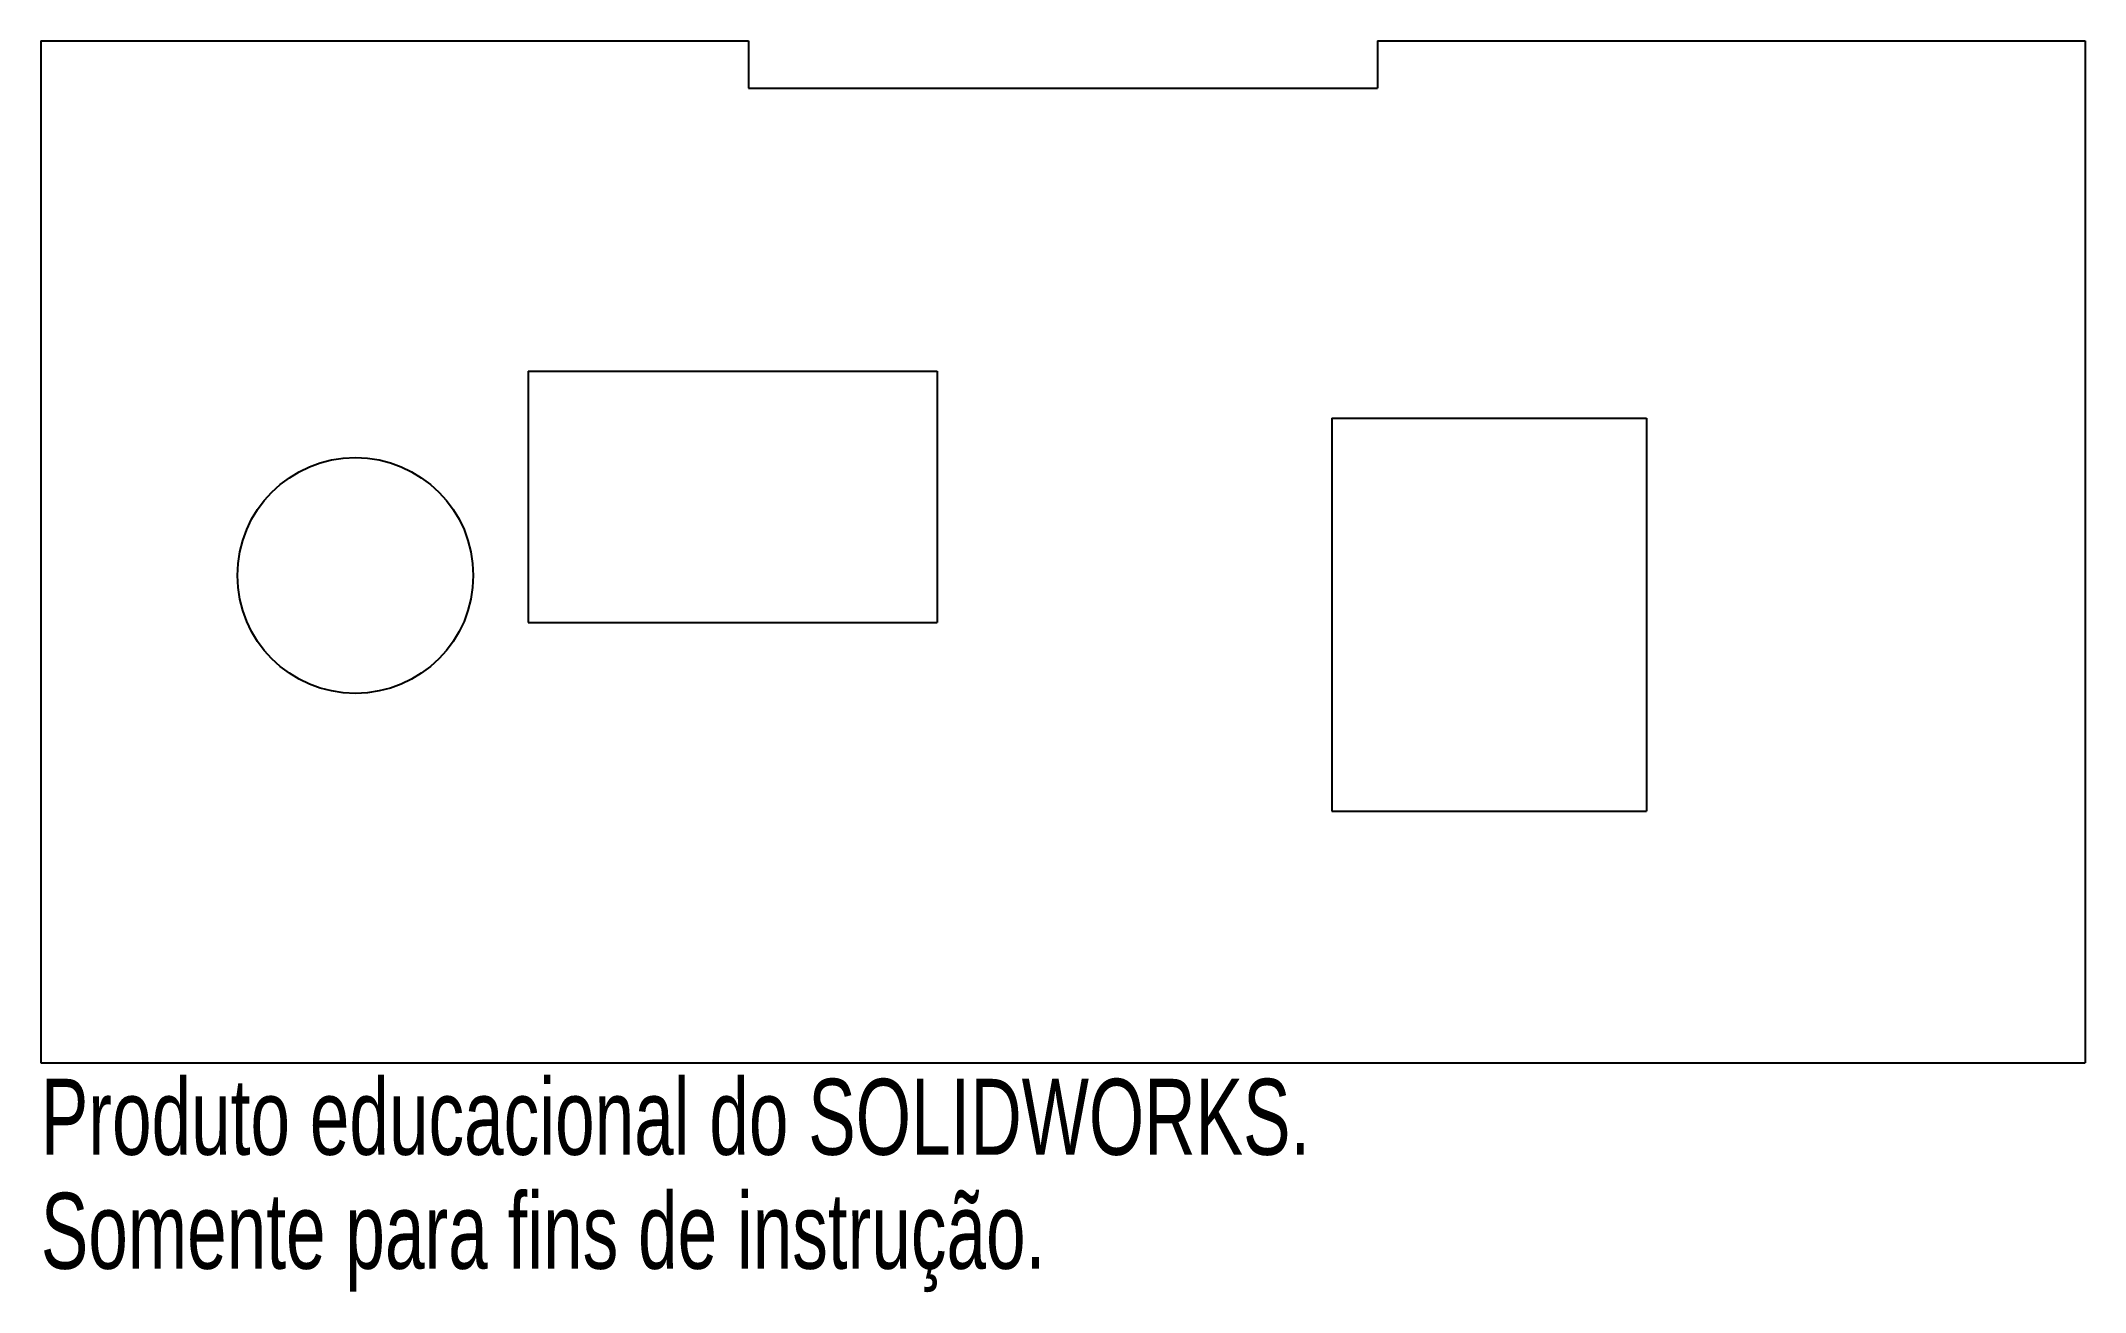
# Model space of a CAD drawing. Header units: millimetres. Extents: x -9.5 to 3.5, y -3.1 to 4.9.
import ezdxf

# ---------------------------------------------------------------- set-up
doc = ezdxf.new("R2010")
doc.units = ezdxf.units.MM
doc.styles.add('SLDTEXTSTYLE0', font='TXT', dxfattribs={"width": 0.7})

msp = doc.modelspace()

# ---------------------------------------------------------------- linework, layer by layer
at = {"color": 7, "linetype": 'Continuous', "lineweight": 25}
for p, q in [((-9.505, 4.904), (-5.005, 4.904)), ((-9.505, 4.904), (-9.505, -1.596)), ((-5.005, 4.904), (-5.005, 4.604)), ((-1.005, 4.904), (-1.005, 4.604)), ((-1.005, 4.904), (3.495, 4.904)), ((3.495, 4.904), (3.495, -1.596)), ((-5.005, 4.604), (-1.005, 4.604)), ((-6.405, 2.804), (-6.405, 1.204)), ((-6.405, 2.804), (-3.805, 2.804)), ((-3.805, 2.804), (-3.805, 1.204)), ((-1.295, 2.504), (-1.295, 0.004)), ((-1.295, 2.504), (0.705, 2.504)), ((0.705, 2.504), (0.705, 0.004)), ((-6.405, 1.204), (-3.805, 1.204)), ((-1.295, 0.004), (0.705, 0.004)), ((-9.505, -1.596), (3.495, -1.596))]:
    msp.add_line(p, q, dxfattribs=at)
msp.add_circle((-7.505, 1.504), 0.75, dxfattribs=at)

# ---------------------------------------------------------------- texts
at = {"color": 7, "linetype": 'Continuous', "char_height": 0.48336, "attachment_point": 1, "style": 'SLDTEXTSTYLE0'}
for s, insert in [('Produto educacional do SOLIDWORKS.', (-9.505, -1.698)), ('Somente para fins de instrução.', (-9.505, -2.423))]:
    msp.add_mtext(s, dxfattribs=dict(at, insert=insert))

doc.saveas('drawing.dxf')
